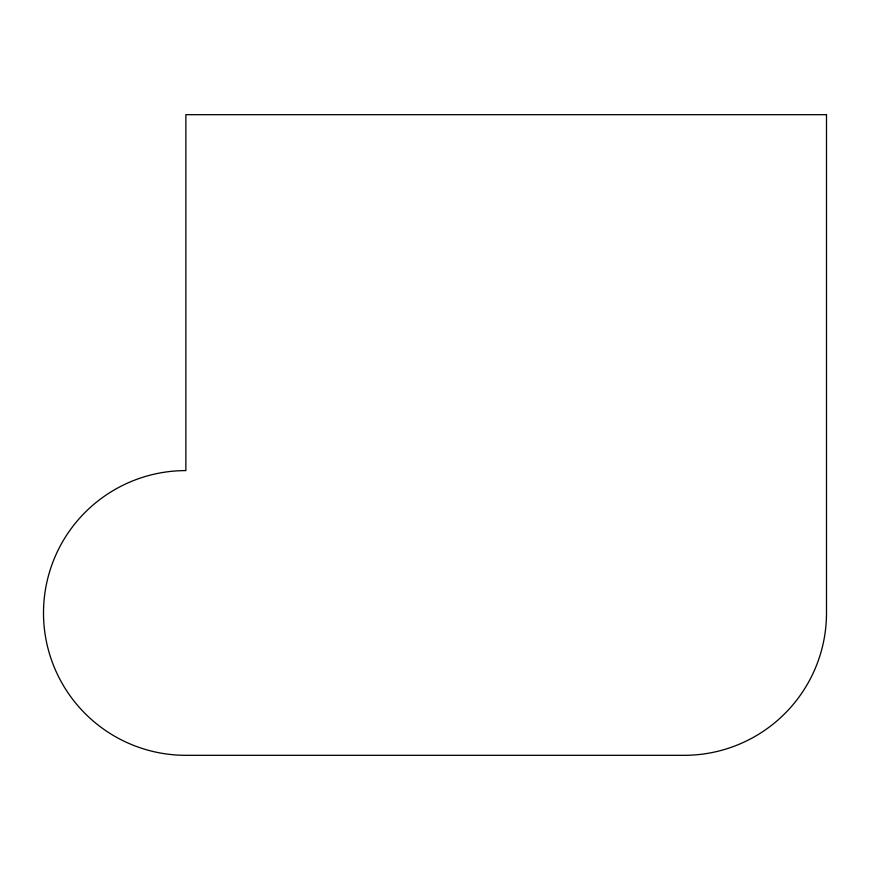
<?xml version="1.0" encoding="UTF-8"?>
<svg xmlns="http://www.w3.org/2000/svg" width="870" height="870" viewBox="0 0 870 870"><rect width="100%" height="100%" fill="white"/><g stroke="black" fill="none" stroke-linecap="round" stroke-linejoin="round"><path stroke-width="1.3" d="M826.5 114.677L185.865 114.677L185.865 470.594A142.365 142.365 0 0 0 43.5 612.958A142.365 142.365 0 0 0 185.865 755.323L684.135 755.323A142.365 142.365 0 0 0 826.5 612.958L826.5 114.677"/></g></svg>
